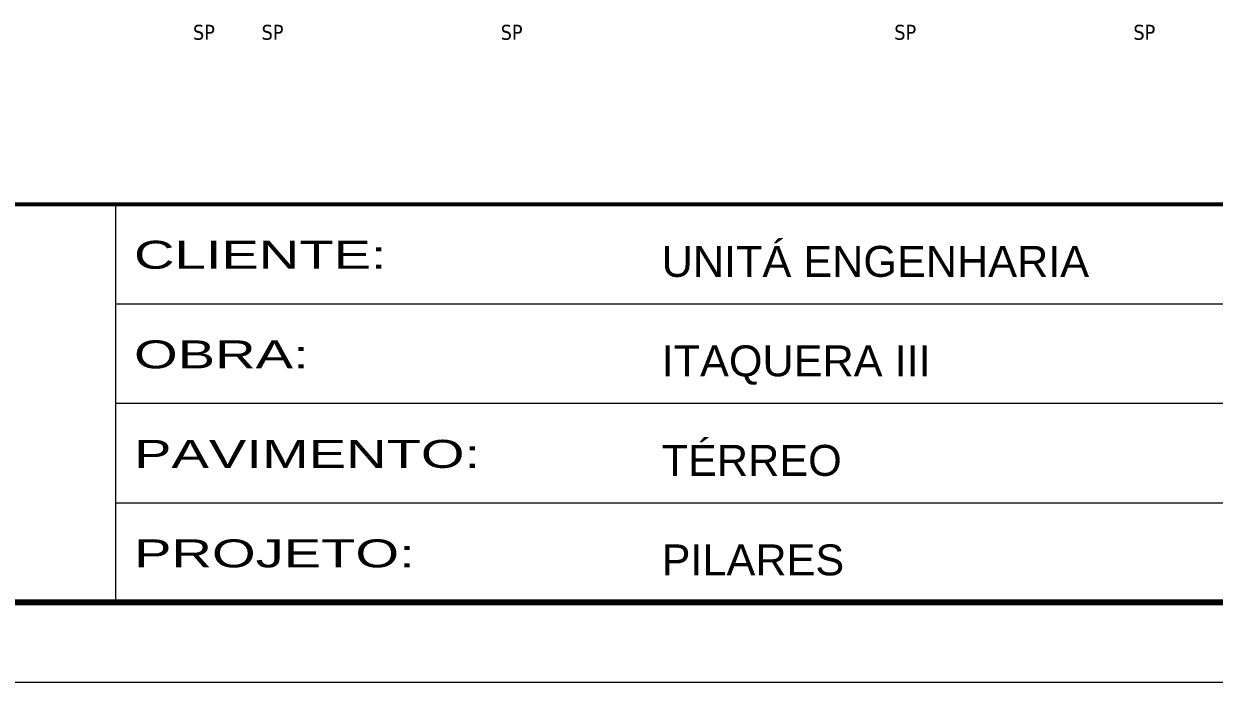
# Model space of a CAD drawing. Extents: x 2282 to 12463, y 760 to 16806.
# Drawn here: x 8033 to 8629, y 14543 to 14872 of the extents above; entities that cross this region are included whole.
import ezdxf

# ---------------------------------------------------------------- set-up
doc = ezdxf.new("R2010")
doc.units = 0
doc.linetypes.add('CONTINUO', pattern=[0])
doc.linetypes.add('DASHED', pattern=[0.75, 0.5, -0.25])
doc.layers.add('Folhas', color=255, linetype='Continuous', lineweight=9)
doc.layers.add('SARRAFO DE PRESSAO', color=251, linetype='DASHED', lineweight=9)
doc.layers.add('texto', color=7, linetype='Continuous')
doc.styles.add('ARIAL', font='arial.ttf')
doc.styles.get("Standard").update_dxf_attribs({"font": 'arial.ttf'})
doc.styles.add('Tecnologia', font='')
doc.styles.get('Tecnologia').set_extended_font_data('Forgotten Futurist')

# ---------------------------------------------------------------- blocks, each defined once
blk = doc.blocks.new('9999999999')
at = {"color": 30, "linetype": 'CONTINUO'}
for p, q in [((98564.56, 34230.21), (98564.56, 34429.45)), ((98564.56, 34379.64), (99583.98, 34379.64)), ((98564.56, 34329.83), (99487.98, 34329.83)), ((98564.56, 34280.02), (99487.98, 34280.02))]:
    blk.add_line(p, q, dxfattribs=at)
at = {"color": 30, "linetype": 'CONTINUO', "const_width": 2}
blk.add_lwpolyline([(99583.98, 34230.21), (99583.98, 34414.45, 0.414214), (99568.98, 34429.45), (98228.98, 34429.45, 0.414214), (98213.98, 34414.45), (98213.98, 34245.21, 0.414214), (98228.98, 34230.21), (99583.98, 34230.21)], format="xyb", dxfattribs=at)
at = {"layer": 'Folhas'}
blk.add_lwpolyline([(98138.98, 34190.21), (99623.98, 34190.21), (99623.98, 35240.21), (98138.98, 35240.21)], close=True, dxfattribs=at)
at = {"layer": 'Folhas', "color": 30, "const_width": 3}
blk.add_lwpolyline([(98213.98, 34230.21), (99583.98, 34230.21), (99583.98, 35200.21), (98213.98, 35200.21)], close=True, dxfattribs=at)
at = {"color": 7, "linetype": 'Continuous', "ltscale": 5, "style": 'ARIAL'}
for s, height, p in [('UNITÁ ENGENHARIA', 15.4829, (98837.68, 34393.13)), ('ITAQUERA III', 15.4829, (98837.68, 34343.32)), ('TÉRREO', 15.483, (98837.68, 34293.51)), ('PILARES', 15.483, (98837.68, 34243.7))]:
    blk.add_text(s, height=height, dxfattribs=at).set_placement(p)
at = {"layer": 'Folhas', "color": 7, "style": 'Tecnologia', "width": 1.5}
for s, p in [('CLIENTE:', (98573.65, 34397.17)), ('OBRA:', (98573.65, 34347.31)), ('PAVIMENTO:', (98573.65, 34297.5)), ('PROJETO:', (98573.65, 34247.69))]:
    blk.add_text(s, height=14, dxfattribs=at).set_placement(p)

msp = doc.modelspace()

# ---------------------------------------------------------------- block references
at = {"layer": 'SARRAFO DE PRESSAO', "color": 6, "linetype": 'ByBlock'}
msp.add_blockref('9999999999', (-90485.59, -19647.64), dxfattribs=at)

# ---------------------------------------------------------------- texts
at = {"layer": 'texto', "color": 0, "char_height": 7.5, "attachment_point": 5}
for insert in [(8123.03, 14867.84), (8157.36, 14867.84), (8277.02, 14867.84), (8473.98, 14867.84), (8593.64, 14867.84)]:
    msp.add_mtext('{\\fTahoma|b0|i0|c0|p34;\\C4;SP}', dxfattribs=dict(at, insert=insert))

doc.saveas('drawing.dxf')
